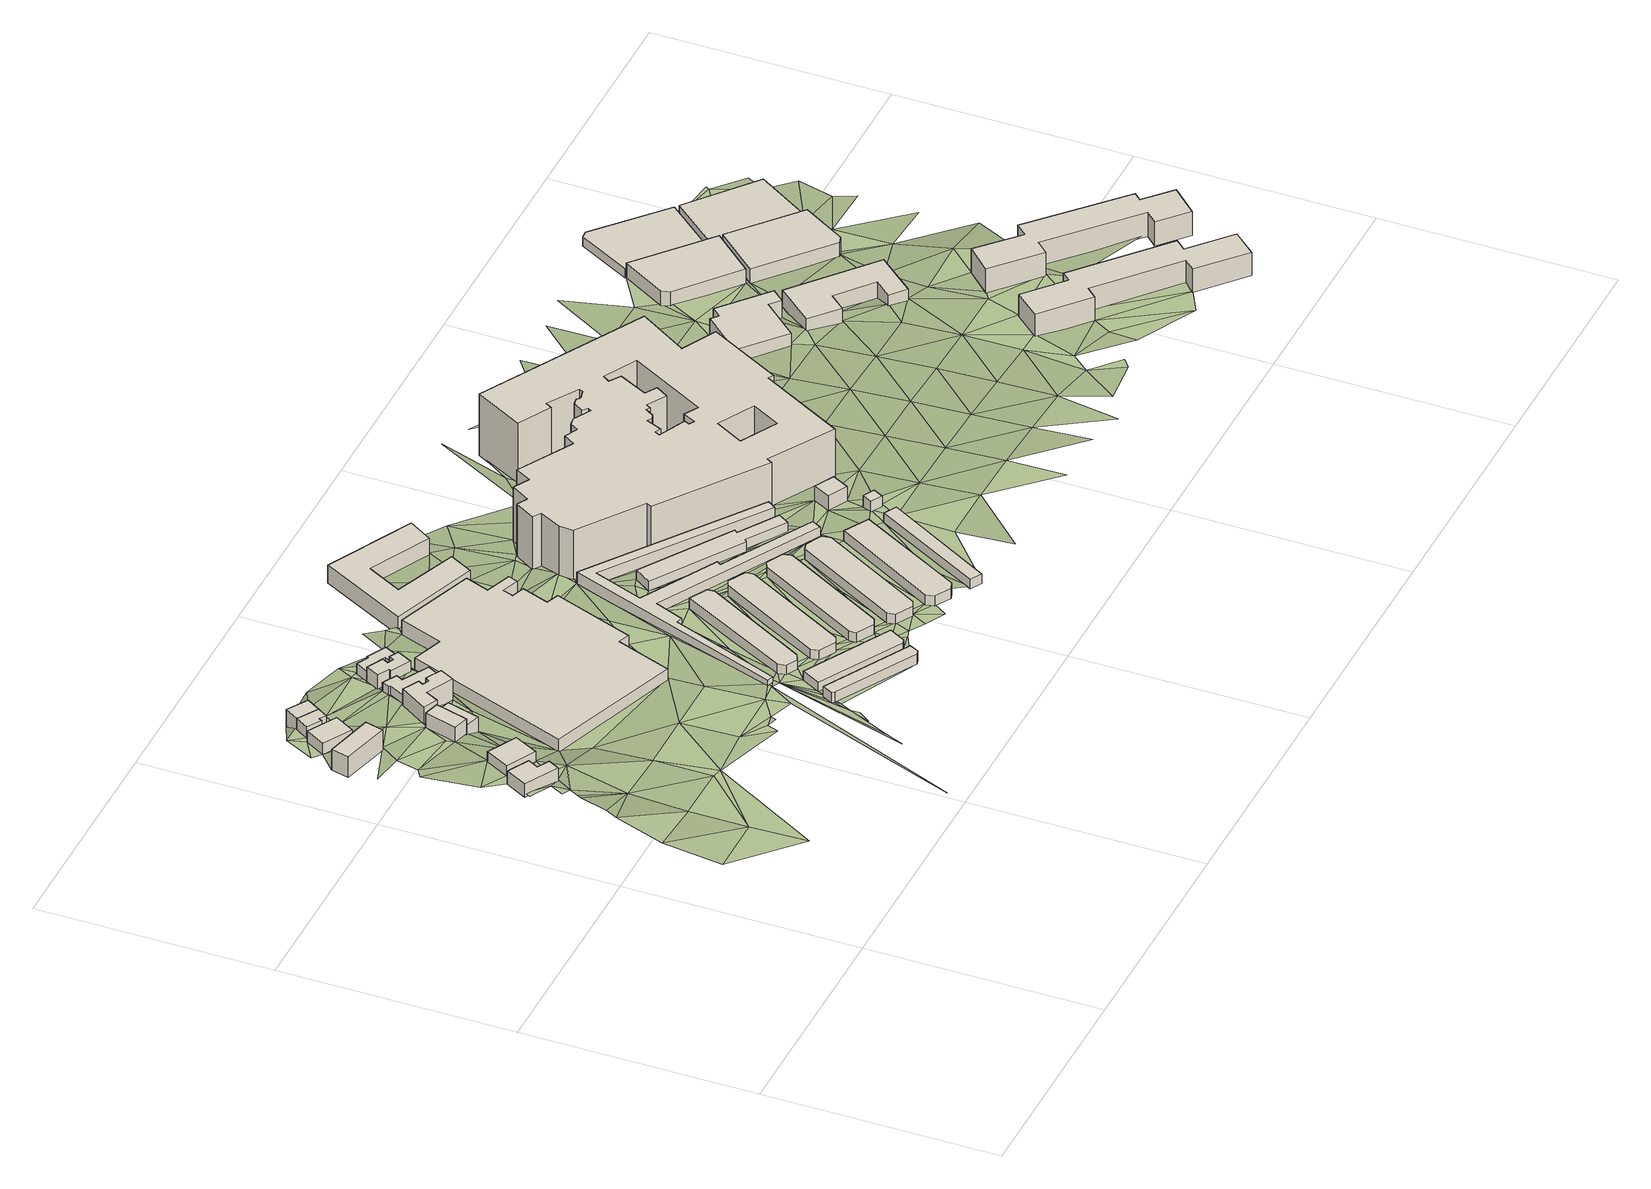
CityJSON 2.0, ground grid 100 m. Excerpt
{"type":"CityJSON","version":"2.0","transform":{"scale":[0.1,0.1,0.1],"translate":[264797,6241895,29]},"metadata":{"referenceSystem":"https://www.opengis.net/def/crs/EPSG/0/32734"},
"CityObjects":{
"building1":{"type":"Building","attributes":{"address":"31 Queens Park Road Woodstock Cape Town","building":"house","building:levels":"1","footprint":{"type":"Polygon"},"plus_code":"C3XPXHXF+X6W","ground_height":53.96,"building_height":4.1,"roof_height":58.06},"geometry":[{"type":"Solid","lod":"1","boundaries":[[[[0,1,2,3]],[[1,4,5,2]],[[4,6,7,5]],[[6,8,9,7]],[[8,10,11,9]],[[10,0,3,11]],[[3,2,5,7,9,11]],[[10,8,6,4,1,0]]]]}]},
"building2":{"type":"Building","attributes":{"address":"29 Queens Park Road Woodstock Cape Town","building":"house","building:levels":"1","footprint":{"type":"Polygon"},"plus_code":"C4X8X3XC+XWV","ground_height":52.58,"building_height":4.1,"roof_height":56.68},"geometry":[{"type":"Solid","lod":"1","boundaries":[[[[12,13,14,15]],[[13,16,17,14]],[[16,18,19,17]],[[18,12,15,19]],[[15,14,17,19]],[[18,16,13,12]]]]}]},
"building3":{"type":"Building","attributes":{"address":"38 Queens Park Road Salt River Cape Town","building":"apartments","building:levels":"3","footprint":{"type":"Polygon"},"plus_code":"C3XFXFXV+XMX","ground_height":47.53,"building_height":9.7,"roof_height":57.23},"geometry":[{"type":"Solid","lod":"1","boundaries":[[[[20,21,22,23]],[[21,24,25,22]],[[24,26,27,25]],[[26,20,23,27]],[[23,22,25,27]],[[26,24,21,20]]]]}]},
"building4":{"type":"Building","attributes":{"address":"5 Hares Crescent Salt River Cape Town","building":"house","building:levels":"1","footprint":{"type":"Polygon"},"plus_code":"C3XXX5XF+XJV","ground_height":46.31,"building_height":4.1,"roof_height":50.41},"geometry":[{"type":"Solid","lod":"1","boundaries":[[[[28,29,30,31]],[[29,32,33,30]],[[32,34,35,33]],[[34,28,31,35]],[[31,30,33,35]],[[34,32,29,28]]]]}]},
"building5":{"type":"Building","attributes":{"address":"113 Upper Balfour Street Salt River Cape Town","building":"house","building:levels":"2","footprint":{"type":"Polygon"},"plus_code":"C4XVXJXW+X2X","ground_height":49.34,"building_height":6.9,"roof_height":56.24},"geometry":[{"type":"Solid","lod":"1","boundaries":[[[[36,37,38,39,40,41]],[[37,42,43,39,38]],[[42,44,45,43]],[[44,36,41,40,45]],[[40,39,43,45]],[[44,42,37,36]]]]}]},
"building6":{"type":"Building","attributes":{"address":"6 Hares Crescent Salt River Cape Town","building":"house","building:levels":"1","footprint":{"type":"Polygon"},"plus_code":"C4X4XHXH+XGX","ground_height":46.31,"building_height":4.1,"roof_height":50.41},"geometry":[{"type":"Solid","lod":"1","boundaries":[[[[46,47,48,49]],[[47,50,51,48]],[[50,52,53,51]],[[52,54,55,53]],[[54,56,57,55]],[[56,46,49,57]],[[49,48,51,53,55,57]],[[56,54,52,50,47,46]]]]}]},
"building7":{"type":"Building","attributes":{"address":"115 Upper Balfour Street Salt River Cape Town","building":"house","building:levels":"2","footprint":{"type":"Polygon"},"plus_code":"C5X6X8X5+X3V","ground_height":46.22,"building_height":6.9,"roof_height":53.12},"geometry":[{"type":"Solid","lod":"1","boundaries":[[[[58,59,41,38]],[[59,60,61,41]],[[60,62,63,61]],[[62,58,38,63]],[[38,41,61,63]],[[62,60,59,58]]]]}]},
"building8":{"type":"Building","attributes":{"address":"7A Hares Crescent Salt River Cape Town","building":"house","building:levels":"1","footprint":{"type":"Polygon"},"plus_code":"C4X9X9XQ+X4W","ground_height":46.31,"building_height":4.1,"roof_height":50.41},"geometry":[{"type":"Solid","lod":"1","boundaries":[[[[64,65,57,49]],[[65,66,67,57]],[[66,68,69,67]],[[68,64,49,69]],[[49,57,67,69]],[[68,66,65,64]]]]}]},
"building9":{"type":"Building","attributes":{"address":"25A Queens Park Road Salt River Cape Town","building":"house","building:levels":"2","footprint":{"type":"Polygon"},"plus_code":"C5XHXJXW+X7W","ground_height":49.38,"building_height":6.9,"roof_height":56.28},"geometry":[{"type":"Solid","lod":"1","boundaries":[[[[70,71,72,73,74]],[[71,75,76,72]],[[75,77,78,76]],[[77,79,80,78]],[[79,81,82,83,80]],[[81,84,85,86,83,82]],[[84,87,88,86,85]],[[87,89,90,88]],[[89,91,92,93,90]],[[91,70,74,73,93,92]],[[73,72,76,78,80,83,86,88,90,93]],[[91,89,87,84,81,79,77,75,71,70]]]]}]},
"building10":{"type":"Building","attributes":{"address":"25 Queens Park Road Salt River Cape Town","building":"house","building:levels":"1","footprint":{"type":"Polygon"},"plus_code":"C5XMXFX6+XHV","ground_height":49.38,"building_height":4.1,"roof_height":53.48},"geometry":[{"type":"Solid","lod":"1","boundaries":[[[[94,95,92,74]],[[95,96,85,92]],[[96,97,82,85]],[[97,98,99,82]],[[98,100,101,99]],[[100,102,103,101]],[[102,104,105,103]],[[104,106,107,105]],[[106,108,109,107]],[[108,94,74,109]],[[74,92,85,82,99,101,103,105,107,109]],[[108,106,104,102,100,98,97,96,95,94]]]]}]},
"building11":{"type":"Building","attributes":{"address":"23A Queens Park Road Salt River Cape Town","building":"house","building:levels":"1","footprint":{"type":"Polygon"},"plus_code":"C6X2XCX3+XGR","ground_height":49.38,"building_height":4.1,"roof_height":53.48},"geometry":[{"type":"Solid","lod":"1","boundaries":[[[[110,111,112,113,114,115]],[[111,116,117,118,113,112]],[[116,119,120,121,118,117]],[[119,122,123,121,120]],[[122,124,125,123]],[[124,126,127,125]],[[126,128,129,127]],[[128,130,131,129]],[[130,132,133,131]],[[132,110,115,114,133]],[[114,113,118,121,123,125,127,129,131,133]],[[132,130,128,126,124,122,119,116,111,110]]]]}]},
"building12":{"type":"Building","attributes":{"address":"23 Queens Park Road Salt River Cape Town","building":"house","building:levels":"1","footprint":{"type":"Polygon"},"plus_code":"C6X9X2XM+X9R","ground_height":47.38,"building_height":4.1,"roof_height":51.48},"geometry":[{"type":"Solid","lod":"1","boundaries":[[[[124,134,135,136]],[[134,137,138,135]],[[137,139,140,138]],[[139,141,142,140]],[[141,110,115,142]],[[110,132,143,115]],[[132,144,145,143]],[[144,146,147,145]],[[146,126,148,147]],[[126,124,136,148]],[[136,135,138,140,142,115,143,145,147,148]],[[126,146,144,132,110,141,139,137,134,124]]]]}]},
"building13":{"type":"Building","attributes":{"address":"33 Brickfield Road Salt River Cape Town","building":"industrial","building:levels":"2","footprint":{"type":"Polygon"},"plus_code":"C7XJX8X2+X5X","ground_height":41.68,"building_height":6.9,"roof_height":48.58},"geometry":[{"type":"Solid","lod":"1","boundaries":[[[[149,150,151,152]],[[150,153,154,151]],[[153,155,156,154]],[[155,157,158,156]],[[157,159,160,158]],[[159,161,162,160]],[[161,163,164,162]],[[163,165,166,164]],[[165,167,168,166]],[[167,169,170,168]],[[169,171,172,170]],[[171,173,174,172]],[[173,175,176,174]],[[175,177,178,176]],[[177,179,180,178]],[[179,149,152,180]],[[152,151,154,156,158,160,162,164,166,168,170,172,174,176,178,180]],[[179,177,175,173,171,169,167,165,163,161,159,157,155,153,150,149]]]]}]},
"building14":{"type":"Building","attributes":{"building":"warehouse","building:levels":"1","footprint":{"type":"Polygon"},"plus_code":"C9XRX8XQ+X9V","ground_height":45.46,"building_height":4.1,"roof_height":49.56},"geometry":[{"type":"Solid","lod":"1","boundaries":[[[[181,182,183,184]],[[182,185,186,183]],[[185,187,188,186]],[[187,189,190,188]],[[189,191,192,190]],[[191,181,184,192]],[[184,183,186,188,190,192]],[[191,189,187,185,182,181]]]]}]},
"building15":{"type":"Building","attributes":{"building":"warehouse","building:levels":"1","footprint":{"type":"Polygon"},"plus_code":"CCX2XVX7+XGX","ground_height":45.46,"building_height":4.1,"roof_height":49.56},"geometry":[{"type":"Solid","lod":"1","boundaries":[[[[193,194,195,196]],[[194,197,198,195]],[[197,199,200,198]],[[199,201,202,200]],[[201,193,196,202]],[[196,195,198,200,202]],[[201,199,197,194,193]]]]}]},
"building16":{"type":"Building","attributes":{"building":"warehouse","building:levels":"1","footprint":{"type":"Polygon"},"plus_code":"CCX3XXX4+XFW","ground_height":45.04,"building_height":4.1,"roof_height":49.14},"geometry":[{"type":"Solid","lod":"1","boundaries":[[[[203,204,205,206]],[[204,207,208,205]],[[207,209,210,208]],[[209,211,212,210]],[[211,213,214,212]],[[213,215,216,214]],[[215,203,206,216]],[[206,205,208,210,212,214,216]],[[215,213,211,209,207,204,203]]]]}]},
"building17":{"type":"Building","attributes":{"building":"warehouse","building:levels":"1","footprint":{"type":"Polygon"},"plus_code":"CCXRXXXJ+X4R","ground_height":44.79,"building_height":4.1,"roof_height":48.89},"geometry":[{"type":"Solid","lod":"1","boundaries":[[[[217,218,219,220]],[[218,221,222,219]],[[221,223,224,222]],[[223,225,226,224]],[[225,227,228,226]],[[227,229,230,228]],[[229,231,232,230]],[[231,217,220,232]],[[220,219,222,224,226,228,230,232]],[[231,229,227,225,223,221,218,217]]]]}]},
"building18":{"type":"Building","attributes":{"building":"warehouse","building:levels":"1","footprint":{"type":"Polygon"},"plus_code":"CFXMX5X2+XRV","ground_height":45.05,"building_height":4.1,"roof_height":49.15},"geometry":[{"type":"Solid","lod":"1","boundaries":[[[[233,234,235,236]],[[234,237,238,235]],[[237,239,240,238]],[[239,241,242,240]],[[241,243,244,242]],[[243,245,246,244]],[[245,247,248,246]],[[247,233,236,248]],[[236,235,238,240,242,244,246,248]],[[247,245,243,241,239,237,234,233]]]]}]},
"building19":{"type":"Building","attributes":{"address":"20 Brickfield Road Salt River Cape Town","building":"industrial","building:levels":"2","footprint":{"type":"Polygon"},"plus_code":"CCX8XRX4+XCV","ground_height":39.58,"building_height":6.9,"roof_height":46.48},"geometry":[{"type":"Solid","lod":"1","boundaries":[[[[249,250,251,252]],[[250,253,254,251]],[[253,255,256,254]],[[255,257,258,256]],[[257,259,260,258]],[[259,261,262,260]],[[261,263,264,262]],[[263,249,252,264]],[[252,251,254,256,258,260,262,264]],[[263,261,259,257,255,253,250,249]]]]}]},
"building20":{"type":"Building","attributes":{"building":"warehouse","building:levels":"1","footprint":{"type":"Polygon"},"plus_code":"CFXGXXXG+X7X","ground_height":43.72,"building_height":4.1,"roof_height":47.82},"geometry":[{"type":"Solid","lod":"1","boundaries":[[[[265,266,267,268]],[[266,269,270,267]],[[269,271,272,270]],[[271,273,274,272]],[[273,275,276,274]],[[275,277,278,276]],[[277,279,280,278]],[[279,281,282,280]],[[281,283,284,282]],[[283,285,286,284]],[[285,287,288,286]],[[287,289,290,288]],[[289,291,292,290]],[[291,265,268,292]],[[268,267,270,272,274,276,278,280,282,284,286,288,290,292]],[[291,289,287,285,283,281,279,277,275,273,271,269,266,265]]]]}]},
"building21":{"type":"Building","attributes":{"building":"warehouse","building:levels":"1","footprint":{"type":"Polygon"},"plus_code":"CGXFX6XP+X8R","ground_height":45.05,"building_height":4.1,"roof_height":49.15},"geometry":[{"type":"Solid","lod":"1","boundaries":[[[[293,294,295,296]],[[294,297,298,295]],[[297,299,300,298]],[[299,301,302,300]],[[301,303,304,302]],[[303,305,306,304]],[[305,307,308,306]],[[307,293,296,308]],[[296,295,298,300,302,304,306,308]],[[307,305,303,301,299,297,294,293]]]]}]},
"building22":{"type":"Building","attributes":{"building":"warehouse","building:levels":"1","footprint":{"type":"Polygon"},"plus_code":"CHX7XCX8+X3X","ground_height":45.19,"building_height":4.1,"roof_height":49.29},"geometry":[{"type":"Solid","lod":"1","boundaries":[[[[309,310,311,312]],[[310,313,314,311]],[[313,315,316,314]],[[315,317,318,316]],[[317,319,320,318]],[[319,309,312,320]],[[312,311,314,316,318,320]],[[319,317,315,313,310,309]]]]}]},
"building23":{"type":"Building","attributes":{"building":"warehouse","building:levels":"1","footprint":{"type":"Polygon"},"plus_code":"CFXVX8X7+XGX","ground_height":43.72,"building_height":4.1,"roof_height":47.82},"geometry":[{"type":"Solid","lod":"1","boundaries":[[[[321,322,323,324]],[[322,325,326,323]],[[325,327,328,326]],[[327,329,330,328]],[[329,331,332,330]],[[331,333,334,332]],[[333,335,336,334]],[[335,321,324,336]],[[324,323,326,328,330,332,334,336]],[[335,333,331,329,327,325,322,321]]]]}]},
"building24":{"type":"Building","attributes":{"building":"warehouse","building:levels":"1","footprint":{"type":"Polygon"},"plus_code":"CHXVXVX4+XCX","ground_height":45.73,"building_height":4.1,"roof_height":49.83},"geometry":[{"type":"Solid","lod":"1","boundaries":[[[[337,338,339,340]],[[338,341,342,339]],[[341,343,344,342]],[[343,337,340,344]],[[340,339,342,344]],[[343,341,338,337]]]]}]},
"building25":{"type":"Building","attributes":{"building":"yes","building:levels":"1","footprint":{"type":"Polygon"},"plus_code":"CJXRXXXH+XMV","ground_height":45.38,"building_height":4.1,"roof_height":49.48},"geometry":[{"type":"Solid","lod":"1","boundaries":[[[[345,346,347,348]],[[346,349,350,347]],[[349,351,352,350]],[[351,345,348,352]],[[348,347,350,352]],[[351,349,346,345]]]]}]},
"building26":{"type":"Building","attributes":{"address":"16 Pickwick Road Salt River Cape Town","building":"office","building:levels":"2","footprint":{"type":"Polygon"},"plus_code":"CJXPXGXV+X5R","ground_height":44.02,"building_height":6.9,"roof_height":50.92},"geometry":[{"type":"Solid","lod":"1","boundaries":[[[[353,354,355,356]],[[354,357,358,355]],[[357,359,360,358]],[[359,353,356,360]],[[356,355,358,360]],[[359,357,354,353]]]]}]},
"building27":{"type":"Building","attributes":{"address":"Upper East Side 31 Brickfield Road 7935 Cape Town","building":"apartments","building:levels":"8","building:flats":"250","footprint":{"type":"Polygon"},"plus_code":"CGXGXWX8+XHX","ground_height":41.28,"building_height":23.7,"roof_height":64.98},"geometry":[{"type":"Solid","lod":"1","boundaries":[[[[361,362,363,364]],[[362,365,366,363]],[[365,367,368,366]],[[367,369,370,368]],[[369,371,372,370]],[[371,373,374,372]],[[373,375,376,374]],[[375,377,378,376]],[[377,379,380,378]],[[379,381,382,380]],[[381,383,384,382]],[[383,385,386,384]],[[385,387,388,386]],[[387,389,390,388]],[[389,391,392,390]],[[391,393,394,392]],[[393,395,396,394]],[[395,397,398,396]],[[397,399,400,398]],[[399,401,402,400]],[[401,403,404,402]],[[403,405,406,404]],[[405,407,408,406]],[[407,409,410,408]],[[409,411,412,410]],[[411,413,414,412]],[[413,415,416,414]],[[415,417,418,416]],[[417,419,420,418]],[[419,421,422,420]],[[421,423,424,422]],[[423,425,426,424]],[[425,427,428,426]],[[427,429,430,428]],[[429,431,432,430]],[[431,361,364,432]],[[433,434,435,436]],[[434,437,438,435]],[[437,439,440,438]],[[439,441,442,440]],[[441,443,444,442]],[[443,445,446,444]],[[445,447,448,446]],[[447,449,450,448]],[[449,451,452,450]],[[451,453,454,452]],[[453,455,456,454]],[[455,457,458,456]],[[457,459,460,458]],[[459,461,462,460]],[[461,463,464,462]],[[463,465,466,464]],[[465,467,468,466]],[[467,469,470,468]],[[469,471,472,470]],[[471,473,474,472]],[[473,433,436,474]],[[475,476,477,478]],[[476,479,480,477]],[[479,481,482,480]],[[481,475,478,482]],[[364,363,366,368,370,372,374,376,378,380,382,384,386,388,390,392,394,396,398,400,402,404,406,408,410,412,414,416,418,420,422,424,426,428,430,432],[436,435,438,440,442,444,446,448,450,452,454,456,458,460,462,464,466,468,470,472,474],[478,477,480,482]],[[431,429,427,425,423,421,419,417,415,413,411,409,407,405,403,401,399,397,395,393,391,389,387,385,383,381,379,377,375,373,371,369,367,365,362,361],[473,471,469,467,465,463,461,459,457,455,453,451,449,447,445,443,441,439,437,434,433],[481,479,476,475]]]]}]},
"building28":{"type":"Building","attributes":{"address":"Salt River Cape Town","building":"industrial","building:levels":"2","footprint":{"type":"Polygon"},"plus_code":"CVXGXRX3+X9X","ground_height":34.43,"building_height":6.9,"roof_height":41.33},"geometry":[{"type":"Solid","lod":"1","boundaries":[[[[483,484,485,486]],[[484,487,488,485]],[[487,489,490,488]],[[489,491,492,490]],[[491,493,494,492]],[[493,495,496,494]],[[495,497,498,496]],[[497,483,486,498]],[[486,485,488,490,492,494,496,498]],[[497,495,493,491,489,487,484,483]]]]}]},
"building29":{"type":"Building","attributes":{"address":"Salt River Cape Town","building":"industrial","building:levels":"2","footprint":{"type":"Polygon"},"plus_code":"C3XGXHX4+XXW","ground_height":33.86,"building_height":6.9,"roof_height":40.76},"geometry":[{"type":"Solid","lod":"1","boundaries":[[[[499,500,501,502]],[[500,503,504,501]],[[503,505,506,504]],[[505,507,508,506]],[[507,509,510,508]],[[509,511,512,510]],[[511,513,514,512]],[[513,499,502,514]],[[502,501,504,506,508,510,512,514]],[[513,511,509,507,505,503,500,499]]]]}]},
"building30":{"type":"Building","attributes":{"address":"Salt River Cape Town","building":"dormitory","building:levels":"3","beds":"45","residential":"university","footprint":{"type":"Polygon"},"plus_code":"C5XPX7XF+XFV","ground_height":38.17,"building_height":9.7,"roof_height":47.87},"geometry":[{"type":"Solid","lod":"1","boundaries":[[[[515,516,517,518]],[[516,519,520,517]],[[519,521,522,520]],[[521,523,524,522]],[[523,525,526,524]],[[525,527,528,526]],[[527,529,530,528]],[[529,531,532,530]],[[531,533,534,532]],[[533,535,536,534]],[[535,537,538,536]],[[537,515,518,538]],[[518,517,520,522,524,526,528,530,532,534,536,538]],[[537,535,533,531,529,527,525,523,521,519,516,515]]]]}]},
"building31":{"type":"Building","attributes":{"address":"Salt River Cape Town","building":"industrial","building:levels":"2","footprint":{"type":"Polygon"},"plus_code":"C2XQXWX7+XVV","ground_height":31.36,"building_height":6.9,"roof_height":38.26},"geometry":[{"type":"Solid","lod":"1","boundaries":[[[[539,540,541,542]],[[540,543,544,541]],[[543,545,546,544]],[[545,547,548,546]],[[547,539,542,548]],[[542,541,544,546,548]],[[547,545,543,540,539]]]]}]},
"building32":{"type":"Building","attributes":{"address":"1 Dickens Road Salt River Cape Town","building":"industrial","building:levels":"2","footprint":{"type":"Polygon"},"plus_code":"C4X7XQXG+X5W","ground_height":31.26,"building_height":6.9,"roof_height":38.16},"geometry":[{"type":"Solid","lod":"1","boundaries":[[[[549,550,551,552]],[[550,553,554,551]],[[553,555,556,554]],[[555,557,558,556]],[[557,549,552,558]],[[552,551,554,556,558]],[[557,555,553,550,549]]]]}]},
"building33":{"type":"Building","attributes":{"address":"Salt River Cape Town","building":"industrial","building:levels":"1","footprint":{"type":"Polygon"},"plus_code":"C3X8XXX6+X9R","ground_height":30.79,"building_height":4.1,"roof_height":34.89},"geometry":[{"type":"Solid","lod":"1","boundaries":[[[[559,560,561,562]],[[560,563,564,561]],[[563,565,566,564]],[[565,567,568,566]],[[567,559,562,568]],[[562,561,564,566,568]],[[567,565,563,560,559]]]]}]},
"building34":{"type":"Building","attributes":{"address":"Salt River Cape Town","building":"dormitory","building:levels":"3","beds":"45","residential":"university","footprint":{"type":"Polygon"},"plus_code":"C6XPX2X8+XFX","ground_height":38.8,"building_height":9.7,"roof_height":48.5},"geometry":[{"type":"Solid","lod":"1","boundaries":[[[[569,570,571,572]],[[570,573,574,571]],[[573,575,576,574]],[[575,577,578,576]],[[577,579,580,578]],[[579,581,582,580]],[[581,583,584,582]],[[583,585,586,584]],[[585,587,588,586]],[[587,589,590,588]],[[589,591,592,590]],[[591,569,572,592]],[[572,571,574,576,578,580,582,584,586,588,590,592]],[[591,589,587,585,583,581,579,577,575,573,570,569]]]]}]},
"building35":{"type":"Building","attributes":{"address":"Salt River Cape Town","building":"industrial","building:levels":"1","footprint":{"type":"Polygon"},"plus_code":"C5X6XVX3+X8W","ground_height":30.49,"building_height":4.1,"roof_height":34.59},"geometry":[{"type":"Solid","lod":"1","boundaries":[[[[593,594,595,596]],[[594,597,598,595]],[[597,599,600,598]],[[599,593,596,600]],[[596,595,598,600]],[[599,597,594,593]]]]}]},
"terrain1":{"type":"TINRelief","geometry":[{"type":"CompositeSurface","lod":"1","boundaries":[[[601,602,603]],[[601,603,604]],[[602,605,606]],[[605,602,601]],[[606,607,608]],[[609,608,607]],[[610,611,612]],[[607,606,605]],[[613,614,611]],[[607,615,609]],[[616,612,611]],[[615,607,614]],[[611,614,616]],[[617,10,16]],[[618,601,604]],[[619,16,10]],[[620,621,617]],[[622,616,614]],[[623,605,601]],[[620,617,16]],[[614,607,622]],[[624,625,619]],[[621,620,626]],[[616,622,625]],[[627,16,619]],[[605,623,607]],[[625,627,619]],[[625,622,627]],[[628,629,630]],[[623,601,618]],[[626,620,44]],[[631,628,626]],[[622,607,632]],[[21,633,29]],[[634,620,635]],[[607,623,632]],[[44,620,634]],[[636,627,622]],[[626,44,631]],[[28,637,29]],[[42,629,628]],[[638,637,28]],[[636,635,627]],[[29,633,639]],[[628,631,42]],[[632,623,618]],[[632,640,622]],[[44,634,36]],[[629,641,633]],[[634,635,60]],[[28,47,638]],[[640,636,622]],[[633,641,639]],[[28,642,47]],[[631,44,42]],[[643,638,47]],[[629,42,641]],[[60,36,634]],[[60,635,636]],[[28,644,642]],[[644,639,641]],[[638,643,68]],[[642,645,646]],[[642,644,645]],[[641,42,647]],[[648,632,618]],[[647,42,37]],[[645,644,649]],[[649,650,645]],[[648,640,632]],[[641,647,94]],[[37,75,647]],[[106,644,641]],[[60,636,651]],[[618,652,653]],[[653,648,618]],[[654,650,649]],[[37,62,75]],[[644,104,649]],[[60,651,62]],[[94,106,641]],[[75,62,655]],[[654,656,68]],[[644,106,104]],[[62,79,655]],[[649,657,654]],[[652,658,653]],[[640,659,636]],[[62,651,79]],[[108,106,94]],[[649,104,660]],[[661,653,658]],[[95,662,663]],[[636,664,651]],[[95,663,96]],[[660,657,649]],[[665,666,667]],[[654,657,656]],[[97,79,651]],[[653,668,648]],[[648,659,640]],[[661,658,669]],[[660,104,102]],[[661,668,653]],[[660,102,670]],[[100,98,102]],[[671,660,670]],[[672,673,674]],[[675,657,660]],[[664,97,651]],[[676,670,102]],[[656,657,677]],[[678,679,680]],[[676,102,98]],[[657,675,681]],[[661,667,668]],[[648,668,682]],[[677,657,681]],[[679,672,674]],[[664,98,97]],[[683,684,685]],[[685,684,686]],[[679,687,688]],[[681,689,677]],[[648,682,659]],[[690,683,691]],[[681,692,689]],[[676,98,664]],[[691,683,685]],[[687,693,688]],[[667,666,668]],[[688,672,679]],[[676,664,124]],[[682,668,694]],[[666,694,668]],[[677,689,695]],[[688,696,672]],[[697,124,664]],[[698,672,696]],[[697,695,689]],[[699,694,666]],[[698,696,700]],[[666,672,699]],[[695,697,664]],[[687,187,693]],[[698,701,672]],[[702,699,672]],[[695,664,703]],[[704,672,701]],[[702,672,704]],[[705,682,694]],[[701,706,704]],[[659,682,705]],[[696,191,700]],[[698,700,197]],[[699,702,707]],[[708,706,701]],[[695,703,150]],[[709,659,710]],[[695,711,712]],[[713,714,706]],[[715,708,701]],[[708,713,706]],[[150,711,695]],[[710,659,705]],[[716,699,707]],[[197,700,191]],[[717,715,701]],[[717,701,201]],[[718,711,150]],[[707,702,203]],[[191,199,197]],[[715,719,720]],[[721,710,705]],[[717,719,715]],[[289,705,694]],[[707,722,716]],[[723,199,191]],[[231,714,713]],[[719,724,720]],[[718,150,149]],[[724,725,720]],[[199,723,201]],[[726,719,717]],[[721,727,710]],[[201,726,717]],[[707,203,722]],[[201,723,728]],[[729,726,201]],[[729,201,728]],[[726,729,730]],[[721,705,289]],[[231,213,714]],[[731,727,732]],[[722,203,733]],[[734,731,732]],[[735,720,725]],[[729,736,730]],[[734,173,171]],[[737,718,149]],[[728,738,729]],[[739,738,728]],[[727,721,289]],[[725,724,241]],[[734,175,173]],[[203,740,733]],[[179,741,149]],[[727,289,732]],[[741,179,177]],[[738,739,742]],[[736,743,730]],[[740,203,215]],[[744,734,732]],[[745,746,747]],[[149,741,737]],[[748,738,742]],[[737,741,177]],[[734,744,175]],[[749,750,738]],[[321,751,752]],[[215,213,229]],[[740,215,229]],[[283,752,751]],[[745,753,746]],[[749,738,748]],[[229,213,231]],[[732,289,744]],[[725,241,735]],[[175,754,177]],[[321,752,755]],[[229,756,740]],[[751,321,335]],[[730,743,234]],[[751,335,283]],[[757,737,177]],[[175,744,754]],[[289,758,744]],[[746,759,747]],[[760,733,740]],[[743,736,301]],[[177,754,757]],[[757,753,737]],[[746,753,759]],[[756,735,239]],[[294,750,749]],[[758,289,761]],[[762,321,755]],[[239,735,241]],[[744,763,754]],[[756,760,740]],[[764,765,766]],[[333,283,335]],[[767,321,762]],[[762,755,768]],[[769,753,757]],[[770,757,754]],[[743,301,234]],[[759,753,769]],[[289,771,761]],[[772,758,761]],[[760,756,239]],[[769,757,770]],[[767,762,768]],[[760,773,733]],[[237,234,301]],[[257,759,769]],[[237,760,239]],[[310,294,749]],[[299,237,301]],[[770,774,775]],[[769,770,775]],[[764,766,776]],[[283,333,777]],[[765,341,766]],[[289,778,771]],[[760,237,299]],[[779,767,768]],[[257,769,780]],[[769,775,780]],[[777,781,283]],[[297,760,299]],[[767,782,325]],[[761,771,783]],[[773,297,294]],[[775,784,785]],[[773,760,297]],[[775,785,780]],[[310,773,294]],[[331,777,333]],[[786,338,787]],[[782,767,779]],[[766,341,776]],[[777,331,329]],[[776,773,310]],[[785,788,780]],[[779,329,782]],[[778,783,771]],[[329,781,777]],[[773,354,779]],[[354,773,776]],[[341,789,776]],[[786,790,791]],[[329,779,353]],[[785,792,788]],[[776,789,354]],[[329,353,781]],[[338,789,341]],[[778,781,783]],[[353,779,354]],[[791,338,786]],[[353,783,781]],[[789,338,793]],[[354,789,345]],[[794,783,353]],[[788,792,795]],[[357,354,345]],[[357,345,796]],[[797,788,795]],[[338,798,793]],[[788,797,799]],[[338,791,798]],[[794,353,800]],[[796,793,798]],[[795,801,802]],[[797,795,802]],[[796,803,357]],[[353,359,800]],[[804,805,806]],[[359,357,803]],[[788,799,807]],[[806,808,804]],[[796,798,803]],[[809,797,802]],[[810,811,812]],[[799,797,813]],[[802,814,809]],[[815,816,804]],[[804,808,815]],[[803,800,359]],[[808,817,818]],[[819,814,820]],[[821,798,791]],[[818,822,808]],[[808,822,815]],[[814,819,823]],[[814,823,809]],[[815,822,824]],[[820,825,819]],[[821,791,826]],[[827,824,822]],[[828,809,823]],[[829,812,811]],[[824,827,830]],[[828,823,831]],[[832,827,822]],[[832,822,833]],[[828,831,834]],[[835,827,832]],[[798,836,803]],[[837,798,821]],[[838,831,839]],[[838,834,831]],[[800,803,840]],[[841,832,833]],[[837,836,798]],[[842,841,843]],[[800,844,845]],[[846,841,833]],[[840,844,800]],[[836,840,803]],[[847,848,843]],[[849,837,821]],[[846,843,841]],[[850,849,821]],[[847,843,846]],[[837,851,836]],[[849,852,837]],[[853,854,855]],[[840,856,844]],[[391,853,813]],[[852,851,837]],[[840,836,857]],[[856,858,844]],[[856,840,857]],[[836,851,857]],[[859,852,849]],[[860,854,853]],[[849,861,859]],[[862,858,391]],[[858,856,863]],[[853,391,860]],[[856,857,863]],[[852,864,851]],[[852,859,865]],[[854,860,866]],[[852,865,864]],[[867,857,851]],[[858,863,868]],[[858,869,391]],[[869,858,868]],[[851,864,867]],[[870,859,871]],[[860,391,872]],[[863,857,873]],[[868,863,874]],[[859,875,865]],[[869,868,874]],[[872,391,869]],[[873,857,867]],[[874,863,876]],[[859,870,875]],[[871,877,870]],[[864,865,878]],[[876,863,873]],[[879,860,872]],[[874,495,869]],[[867,864,878]],[[878,865,875]],[[880,870,877]],[[870,881,875]],[[869,882,872]],[[876,873,883]],[[882,869,495]],[[873,867,884]],[[881,885,875]],[[867,878,886]],[[495,493,491]],[[875,885,878]],[[876,883,887]],[[884,883,873]],[[886,884,867]],[[882,495,491]],[[872,882,888]],[[889,881,890]],[[885,881,519]],[[888,891,872]],[[883,892,887]],[[519,881,889]],[[878,885,893]],[[883,499,892]],[[886,878,894]],[[888,882,895]],[[896,884,886]],[[895,882,897]],[[898,884,899]],[[491,900,882]],[[878,893,901]],[[899,884,896]],[[890,902,889]],[[499,903,892]],[[894,878,901]],[[896,886,894]],[[903,900,491]],[[900,897,882]],[[519,889,902]],[[903,499,904]],[[899,905,898]],[[888,895,906]],[[905,899,896]],[[904,907,903]],[[908,909,893]],[[910,911,519]],[[904,499,912]],[[894,901,913]],[[893,914,901]],[[900,903,907]],[[519,902,910]],[[915,913,901]],[[893,909,914]],[[915,901,914]],[[916,894,913]],[[499,916,912]],[[913,915,591]],[[910,917,911]],[[918,907,904]],[[914,909,919]],[[912,918,904]],[[920,906,567]],[[549,900,907]],[[909,921,919]],[[916,913,922]],[[591,922,913]],[[914,919,573]],[[916,918,912]],[[567,906,539]],[[549,539,900]],[[591,589,587]],[[922,591,587]],[[923,567,539]],[[918,916,924]],[[549,923,539]],[[916,922,924]],[[919,925,573]],[[918,924,926]],[[923,559,567]],[[923,549,927]],[[926,924,928]],[[587,929,922]],[[922,929,924]],[[930,926,928]],[[559,923,931]],[[549,930,927]],[[928,927,930]],[[932,928,924]],[[928,933,927]],[[931,934,935]],[[934,931,593]],[[928,936,933]],[[935,937,931]],[[927,933,938]],[[938,593,927]],[[934,593,935]],[[593,939,935]]]}]}
},
"vertices":[
[104,1437,229],[249,1361,229],[249,1361,291],[104,1437,291],[274,1409,229],[274,1409,291],[223,1436,229],[223,1436,291],[248,1481,229],[248,1481,291],[154,1531,229],[154,1531,291],
[381,1589,229],[255,1655,229],[255,1655,277],[381,1589,277],[200,1552,229],[200,1552,277],[327,1486,229],[327,1486,277],
[240,2150,185],[30,2203,185],[30,2203,282],[240,2150,282],[10,2126,185],[10,2126,282],[220,2072,185],[220,2072,282],
[185,2369,160],[136,2284,160],[136,2284,214],[185,2369,214],[258,2214,160],[258,2214,214],[308,2299,160],[308,2299,214],
[420,1811,203],[459,1950,203],[459,1950,241],[459,1950,272],[420,1811,272],[420,1811,241],[393,1969,203],[393,1969,272],[354,1829,203],[354,1829,272],
[242,2436,160],[208,2381,160],[208,2381,214],[242,2436,214],[266,2344,160],[266,2344,214],[274,2357,160],[274,2357,214],[301,2339,160],[301,2339,214],[329,2383,160],[329,2383,214],
[459,1950,172],[420,1811,172],[487,1792,172],[487,1792,241],[526,1932,172],[526,1932,241],
[242,2436,136],[329,2383,136],[365,2442,136],[365,2442,214],[279,2495,136],[279,2495,214],
[498,2108,172],[421,1989,172],[421,1989,273],[498,2108,273],[498,2108,245],[484,1960,172],[484,1960,273],[513,2014,172],[513,2014,273],[631,1957,172],[631,1957,273],[663,2019,172],[663,2019,245],[663,2019,273],[596,2055,172],[596,2055,245],[596,2055,273],[583,2037,172],[583,2037,273],[555,2050,172],[555,2050,273],[567,2071,172],[567,2071,245],[567,2071,273],
[498,2108,204],[567,2071,204],[596,2055,204],[663,2019,204],[698,2086,204],[698,2086,245],[585,2147,204],[585,2147,245],[601,2176,204],[601,2176,245],[540,2209,204],[540,2209,245],[525,2177,204],[525,2177,245],[532,2174,204],[532,2174,245],
[606,2301,138],[577,2244,138],[577,2244,225],[577,2244,245],[606,2301,245],[606,2301,225],[626,2218,138],[626,2218,225],[626,2218,245],[620,2209,138],[620,2209,225],[620,2209,245],[706,2163,138],[706,2163,245],[740,2229,138],[740,2229,245],[701,2249,138],[701,2249,245],[689,2227,138],[689,2227,245],[663,2240,138],[663,2240,245],[676,2265,138],[676,2265,245],
[774,2294,138],[774,2294,225],[740,2229,225],[691,2337,138],[691,2337,225],[687,2330,138],[687,2330,225],[635,2356,138],[635,2356,225],[676,2265,225],[686,2285,138],[686,2285,225],[712,2271,138],[712,2271,225],[701,2249,225],
[1330,2197,128],[990,2320,128],[990,2320,196],[1330,2197,196],[922,2134,128],[922,2134,196],[790,2182,128],[790,2182,196],[531,1478,128],[531,1478,196],[1101,1270,128],[1101,1270,196],[1188,1507,128],[1188,1507,196],[1237,1489,128],[1237,1489,196],[1365,1835,128],[1365,1835,196],[1310,1856,128],[1310,1856,196],[1353,1973,128],[1353,1973,196],[1297,1993,128],[1297,1993,196],[1314,2038,128],[1314,2038,196],[1387,2011,128],[1387,2011,196],[1403,2053,128],[1403,2053,196],[1292,2094,128],[1292,2094,196],
[1217,678,158],[1193,635,158],[1193,635,206],[1217,678,206],[1203,621,158],[1203,621,206],[1547,429,158],[1547,429,206],[1565,435,158],[1565,435,206],[1584,474,158],[1584,474,206],
[1277,785,163],[1233,705,163],[1233,705,206],[1277,785,206],[1590,505,163],[1590,505,206],[1607,510,163],[1607,510,206],[1646,581,163],[1646,581,206],
[1539,1366,150],[1286,896,150],[1286,896,201],[1539,1366,201],[1292,862,150],[1292,862,201],[1339,837,150],[1339,837,201],[1369,851,150],[1369,851,201],[1617,1295,150],[1617,1295,201],[1613,1325,150],[1613,1325,201],
[1421,818,150],[1428,783,150],[1428,783,199],[1421,818,199],[1499,745,150],[1499,745,199],[1531,759,150],[1531,759,199],[1777,1202,150],[1777,1202,199],[1773,1234,150],[1773,1234,199],[1700,1274,150],[1700,1274,199],[1671,1261,150],[1671,1261,199],
[1690,667,156],[1940,1112,156],[1940,1112,201],[1690,667,201],[1932,1148,156],[1932,1148,201],[1862,1184,156],[1862,1184,201],[1831,1168,156],[1831,1168,201],[1583,727,156],[1583,727,201],[1583,697,156],[1583,697,201],[1659,655,156],[1659,655,201],
[1459,2313,91],[1188,2418,91],[1188,2418,175],[1459,2313,175],[1268,2569,91],[1268,2569,175],[1532,2436,91],[1532,2436,175],[1595,2537,91],[1595,2537,175],[1225,2725,91],[1225,2725,175],[1028,2351,91],[1028,2351,175],[1405,2213,91],[1405,2213,175],
[1221,887,134],[1398,1357,134],[1398,1357,188],[1221,887,188],[1424,1349,134],[1424,1349,188],[1474,1473,134],[1474,1473,188],[2160,1090,134],[2160,1090,188],[2183,1130,134],[2183,1130,188],[1796,1347,134],[1796,1347,188],[1807,1365,134],[1807,1365,188],[1482,1546,134],[1482,1546,188],[1562,1761,134],[1562,1761,188],[2207,1297,134],[2207,1297,188],[2231,1333,134],[2231,1333,188],[1539,1830,134],[1539,1830,188],[1192,896,134],[1192,896,188],
[1851,577,154],[2101,1019,154],[2101,1019,201],[1851,577,201],[2094,1057,154],[2094,1057,201],[2025,1092,154],[2025,1092,201],[1993,1083,154],[1993,1083,201],[1745,639,154],[1745,639,201],[1750,604,154],[1750,604,201],[1822,564,154],[1822,564,201],
[2260,932,154],[2157,991,154],[2157,991,203],[2260,932,203],[1905,548,154],[1905,548,203],[1913,513,154],[1913,513,203],[1981,473,154],[1981,473,203],[2014,485,154],[2014,485,203],
[1591,1555,143],[1964,1312,143],[1964,1312,188],[1591,1555,188],[1976,1321,143],[1976,1321,188],[2140,1215,143],[2140,1215,188],[2170,1262,143],[2170,1262,188],[2006,1368,143],[2006,1368,188],[2016,1382,143],[2016,1382,188],[1638,1627,143],[1638,1627,188],
[2103,398,164],[2367,863,164],[2367,863,208],[2103,398,208],[2312,892,164],[2312,892,208],[2053,425,164],[2053,425,208],
[2388,1009,150],[2364,967,150],[2364,967,205],[2388,1009,205],[2412,941,150],[2412,941,205],[2435,984,150],[2435,984,205],
[2353,1195,150],[2315,1123,150],[2315,1123,219],[2353,1195,219],[2398,1079,150],[2398,1079,219],[2436,1151,150],[2436,1151,219],
[1678,2095,67],[1636,2119,67],[1636,2119,360],[1678,2095,360],[1581,2033,67],[1581,2033,360],[1615,2009,67],[1615,2009,360],[1570,1918,67],[1570,1918,360],[1565,1857,67],[1565,1857,360],[1831,1666,67],[1831,1666,360],[1820,1643,67],[1820,1643,360],[2253,1329,67],[2253,1329,360],[2268,1354,67],[2268,1354,360],[2541,1190,67],[2541,1190,360],[2739,1550,67],[2739,1550,360],[2762,1537,67],[2762,1537,360],[2931,1847,67],[2931,1847,360],[2782,1924,67],[2782,1924,360],[2915,2135,67],[2915,2135,360],[2219,2521,67],[2219,2521,360],[2103,2314,67],[2103,2314,360],[2245,2236,67],[2245,2236,360],[2262,2263,67],[2262,2263,360],[2393,2183,67],[2393,2183,360],[2385,2165,67],[2385,2165,360],[2346,2156,67],[2346,2156,360],[2332,2169,67],[2332,2169,360],[2303,2165,67],[2303,2165,360],[2274,2122,67],[2274,2122,360],[2296,2105,67],[2296,2105,360],[2288,2090,67],[2288,2090,360],[2213,2132,67],[2213,2132,360],[2179,2126,67],[2179,2126,360],[2158,2092,67],[2158,2092,360],[2100,2119,67],[2100,2119,360],[2069,2070,67],[2069,2070,360],[1833,2204,67],[1833,2204,360],[1794,2136,67],[1794,2136,360],[1728,2173,67],[1728,2173,360],[2645,2052,67],[2464,1722,67],[2464,1722,360],[2645,2052,360],[2405,1756,67],[2405,1756,360],[2377,1701,67],[2377,1701,360],[2355,1714,67],[2355,1714,360],[2365,1736,67],[2365,1736,360],[2248,1791,67],[2248,1791,360],[2259,1813,67],[2259,1813,360],[2284,1801,67],[2284,1801,360],[2312,1867,67],[2312,1867,360],[2332,1856,67],[2332,1856,360],[2352,1863,67],[2352,1863,360],[2374,1899,67],[2374,1899,360],[2391,1888,67],[2391,1888,360],[2403,1908,67],[2403,1908,360],[2485,1860,67],[2485,1860,360],[2519,1915,67],[2519,1915,360],[2469,1945,67],[2469,1945,360],[2532,2069,67],[2532,2069,360],[2484,2100,67],[2484,2100,360],[2503,2129,67],[2503,2129,360],[2556,1530,67],[2489,1407,67],[2489,1407,360],[2556,1530,360],[2333,1492,67],[2333,1492,360],[2400,1614,67],[2400,1614,360],
[3322,1702,39],[3455,1853,39],[3455,1853,123],[3322,1702,123],[3499,1815,39],[3499,1815,123],[3544,1867,39],[3544,1867,123],[3349,2036,39],[3349,2036,123],[3316,1997,39],[3316,1997,123],[3286,2023,39],[3286,2023,123],[3142,1858,39],[3142,1858,123],
[3565,1842,41],[3432,1686,41],[3432,1686,118],[3565,1842,118],[3549,1587,41],[3549,1587,118],[3605,1653,41],[3605,1653,118],[3752,1529,41],[3752,1529,118],[3692,1459,41],[3692,1459,118],[3757,1404,41],[3757,1404,118],[3893,1563,41],[3893,1563,118],
[3805,968,78],[3711,863,78],[3711,863,189],[3805,968,189],[3901,695,78],[3901,695,189],[3942,740,78],[3942,740,189],[4250,467,78],[4250,467,189],[4209,421,78],[4209,421,189],[4394,257,78],[4394,257,189],[4480,354,78],[4480,354,189],[4313,503,78],[4313,503,189],[4352,546,78],[4352,546,189],[3994,864,78],[3994,864,189],[3962,829,78],[3962,829,189],
[3819,2210,23],[3523,2467,23],[3523,2467,93],[3819,2210,93],[3412,2278,23],[3412,2278,93],[3421,2240,23],[3421,2240,93],[3664,2035,23],[3664,2035,93],
[3833,2201,23],[3673,2019,23],[3673,2019,92],[3833,2201,92],[3958,1772,23],[3958,1772,92],[3990,1780,23],[3990,1780,92],[4102,1967,23],[4102,1967,92],
[3960,2455,16],[3682,2703,16],[3682,2703,59],[3960,2455,59],[3651,2702,16],[3651,2702,59],[3527,2474,16],[3527,2474,59],[3790,2254,16],[3790,2254,59],
[3897,1142,81],[4080,972,81],[4080,972,195],[3897,1142,195],[4129,1024,81],[4129,1024,195],[4463,714,81],[4463,714,195],[4420,668,81],[4420,668,195],[4535,562,81],[4535,562,195],[4638,672,81],[4638,672,195],[4527,775,81],[4527,775,195],[4555,806,81],[4555,806,195],[4198,1138,81],[4198,1138,195],[4154,1092,81],[4154,1092,195],[3992,1243,81],[3992,1243,195],
[4258,2214,8],[3981,2443,8],[3981,2443,56],[4258,2214,56],[3807,2237,8],[3807,2237,56],[4111,1980,8],[4111,1980,56],
[345,615,162],[94,865,187],[94,615,157],[345,365,170],[345,865,163],[72,1046,271],[345,1115,175],[98,1096,271],[132,1215,271],[90,1411,250],[184,1362,250],[104,1437,250],[153,1303,250],[187,1285,250],[166,1244,250],[249,1361,233],[94,1615,229],[637,855,157],[248,1481,233],[255,1655,236],[94,1865,206],[345,1365,233],[596,865,157],[223,1436,233],[274,1409,233],[131,1889,206],[327,1486,233],[156,1988,206],[220,2072,197],[47,2019,185],[345,1865,203],[596,1115,158],[240,2150,197],[345,1615,236],[381,1589,236],[531,1478,143],[101,2316,160],[165,2444,160],[258,2214,197],[596,1365,143],[345,2110,197],[266,2344,173],[242,2436,173],[308,2299,173],[301,2339,173],[274,2357,173],[421,1989,203],[846,1115,162],[345,2360,173],[329,2383,173],[596,1865,172],[937,746,169],[846,865,169],[365,2442,173],[513,2014,204],[487,2498,149],[596,2360,184],[955,796,169],[1101,1270,153],[577,2244,184],[1005,805,172],[555,2050,204],[583,2037,204],[790,2182,138],[837,5,161],[1183,875,172],[1114,766,172],[1097,865,172],[997,781,172],[620,2209,204],[626,2218,204],[1224,860,165],[1066,287,153],[1097,365,153],[606,2301,184],[706,2163,204],[631,2429,184],[1168,505,167],[1167,544,167],[1145,460,153],[635,2356,184],[1097,1115,161],[676,2265,184],[663,2240,184],[701,2249,184],[689,2227,204],[1191,592,167],[1193,635,167],[691,2337,184],[686,2285,184],[712,2271,184],[687,2330,184],[1203,621,167],[1192,896,172],[830,2324,162],[1217,678,167],[774,2294,162],[1233,705,165],[1221,887,172],[1348,615,165],[1277,785,165],[1286,896,165],[922,2134,138],[1292,862,165],[1348,1365,154],[1339,837,165],[1348,1115,160],[1428,783,165],[1188,1507,133],[1237,1489,154],[989,2388,128],[893,2441,162],[1421,818,165],[1369,851,165],[1499,745,163],[1398,1357,154],[1598,615,163],[1028,2351,128],[1583,697,163],[1531,759,163],[1348,1615,150],[1424,1349,154],[1683,526,163],[1583,727,163],[1598,865,163],[1659,655,163],[1365,1835,142],[1718,537,163],[1750,604,161],[1690,667,163],[1310,1856,142],[1348,1865,142],[1474,1473,150],[1353,1973,142],[1777,1202,156],[1745,639,161],[1405,2213,128],[1822,564,161],[1786,498,161],[1598,1365,150],[1348,2110,128],[1871,452,164],[1849,865,160],[1570,1918,134],[1188,2418,128],[1348,2360,116],[1268,2569,105],[1913,513,161],[1905,548,161],[1851,577,161],[1598,1615,143],[1482,1546,143],[1459,2313,116],[1581,2033,119],[1807,1365,147],[1773,1234,156],[1598,2110,119],[1565,1857,134],[1532,2436,106],[2100,1115,154],[1820,1643,135],[1849,1365,147],[1615,2009,119],[2014,485,175],[2053,425,175],[2100,615,167],[1964,1312,147],[1796,1347,147],[1598,2360,106],[1636,2119,119],[1849,1615,135],[1831,1666,135],[2160,1090,154],[1678,2095,119],[1728,2173,109],[2260,932,164],[2100,1365,143],[2231,1333,135],[2183,1130,154],[1726,2446,95],[2207,1297,143],[2140,1215,154],[2253,1329,135],[1794,2136,109],[1833,2204,109],[2351,615,172],[2103,398,175],[1949,2230,109],[2364,967,164],[2351,365,188],[2601,615,175],[2069,2070,98],[2412,941,164],[2268,1354,135],[2100,2119,98],[2435,984,164],[2103,2314,86],[2601,865,159],[2100,2360,86],[2541,1190,144],[2158,2092,98],[2179,2126,98],[2601,1115,144],[2284,1801,104],[2259,1813,104],[2248,1791,104],[2227,2679,69],[2365,1736,119],[2245,2236,88],[2333,1492,119],[2489,1407,127],[2400,1614,119],[2219,2521,76],[2213,2132,98],[2332,1856,104],[2312,1867,104],[2355,1714,119],[2377,1701,119],[2274,2122,88],[2288,2090,88],[2852,615,165],[2405,1756,104],[2303,2165,88],[2352,1863,104],[2296,2105,88],[2852,365,170],[2391,1888,104],[2262,2263,76],[2556,1530,108],[2374,1899,104],[2332,2169,88],[2485,1860,93],[2464,1722,119],[2393,2183,88],[2403,1908,104],[2852,1115,133],[2852,865,150],[2385,2165,88],[2346,2156,88],[2852,1365,117],[2519,1915,93],[2469,1945,104],[2532,2069,78],[2762,1537,99],[2739,1550,99],[2645,2052,78],[2503,2129,78],[2484,2100,78],[3102,615,147],[3102,365,165],[3102,1115,123],[3102,865,137],[2601,2360,68],[2629,2460,68],[2351,2620,69],[2852,1615,99],[3102,1365,107],[2931,1847,81],[3353,615,123],[2852,2360,57],[3353,365,88],[2782,1924,81],[3102,1615,87],[3353,1115,107],[3353,865,117],[2852,2620,49],[3353,1365,91],[3102,1865,68],[3102,2110,53],[3583,596,90],[3476,440,88],[3102,2360,44],[3353,1615,72],[3142,1858,68],[3604,865,94],[3322,1702,72],[3679,462,79],[3604,1115,92],[3102,2620,39],[3704,490,90],[3651,674,90],[3353,2110,39],[3432,1686,72],[3549,1587,57],[3711,863,94],[3604,1365,77],[3455,1853,54],[3353,2360,30],[3855,615,78],[3851,499,78],[3283,2649,27],[3499,1815,41],[3805,968,91],[3757,1404,73],[3412,2278,30],[3692,1459,77],[3421,2240,39],[3605,1653,57],[3604,1615,57],[3664,2035,26],[3855,1115,88],[4105,365,82],[3544,1867,41],[3604,1865,41],[3752,1529,49],[3523,2467,24],[3673,2019,26],[3962,829,91],[3994,864,94],[4209,421,82],[3942,740,91],[3855,1615,49],[3855,1365,73],[4080,972,94],[3897,1142,88],[3893,1563,49],[4250,467,95],[3958,1772,35],[4105,865,94],[3527,2474,24],[4352,546,101],[4105,1365,81],[3807,2237,23],[4105,1615,29],[4463,714,101],[3990,1780,24],[4111,1980,24],[4105,1865,24],[4356,1365,28],[4102,1967,24],[3981,2443,10],[4356,1615,6],[4315,1953,10],[4105,2360,10],[4172,2402,10],[4356,1865,10],[4183,2417,10],[4356,2110,8],[4304,2296,4]
]}
